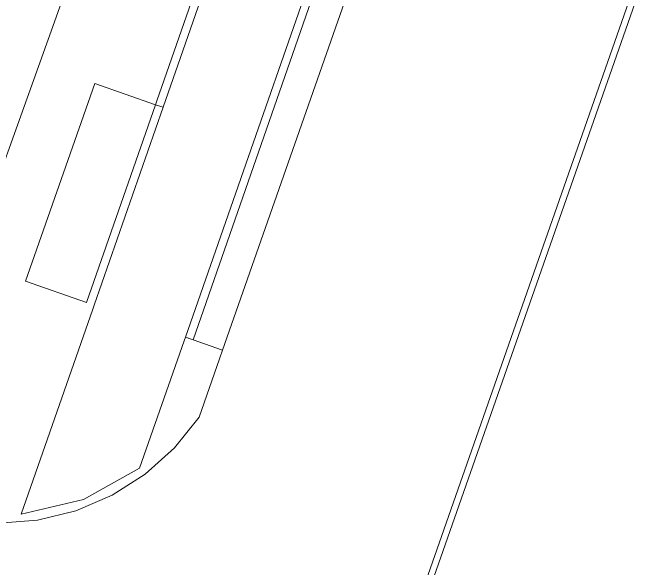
# Model space of a CAD drawing. Header units: metres. Extents: x 105146 to 106170, y 111783 to 118163.
# Drawn here: x 105891.99 to 105907.91, y 114654.69 to 114668.46 of the extents above; entities that cross this region are included whole.
import ezdxf

# ---------------------------------------------------------------- set-up
doc = ezdxf.new("R2010")
doc.units = ezdxf.units.M
doc.layers.add('20-EP-ZONA-DURA', color=253, linetype='CONTINUOUS', lineweight=13)
doc.layers.add('20-EP-ZONA-VERDE', color=84, linetype='CONTINUOUS', lineweight=13)

msp = doc.modelspace()

# ---------------------------------------------------------------- linework, layer by layer
at = {"layer": '20-EP-ZONA-DURA'}
for points in [[(105876.4239, 114580.6874), (105911.3919, 114680.4896), (105912.0317, 114682.3162), (105912.6711, 114684.1431), (105913.3092, 114685.9707), (105913.9455, 114687.7987), (105914.5794, 114689.6278), (105915.2103, 114691.4579), (105915.8374, 114693.2895), (105916.4606, 114695.1224), (105917.0785, 114696.9572), (105917.6913, 114698.7938), (105918.276, 114700.5664), (105918.4181, 114700.5181), (105918.5601, 114700.4698), (105918.5077, 114700.3208), (105918.0812, 114699.1033), (105876.1418, 114579.4593)], [(105889.2531, 114657.7255), (105894.4305, 114672.1783)], [(105897.2777, 114671.1901), (105895.5699, 114666.2787), (105895.5367, 114666.1843), (105895.5367, 114666.1843), (105894.0263, 114666.7121), (105892.3115, 114661.8029), (105893.8217, 114661.2753), (105895.5367, 114666.1843), (105895.7233, 114666.1233), (105895.7269, 114666.1221), (105894.0103, 114661.209), (105893.9775, 114661.1151), (105892.1991, 114656.0251), (105893.7485, 114656.3917), (105895.1399, 114657.1659), (105896.2431, 114660.3235), (105896.2765, 114660.4185), (105896.3708, 114660.3857), (105896.4653, 114660.3527), (105897.2, 114660.0959), (105897.1249, 114659.8813), (105896.6175, 114658.4333), (105896.0057, 114657.672), (105895.2784, 114657.0202), (105894.455, 114656.495), (105893.5573, 114656.1103), (105892.6091, 114655.8763), (105891.6355, 114655.7993)]]:
    msp.add_lwpolyline(points, dxfattribs=at)
at = {"layer": '20-EP-ZONA-VERDE'}
for points in [[(105898.5545, 114674.2595), (105898.4355, 114673.9043), (105895.7233, 114666.1233), (105895.5367, 114666.1843), (105895.5699, 114666.2787), (105897.2777, 114671.1901), (105897.3106, 114671.2849), (105897.4422, 114671.6624), (105897.574, 114672.0403), (105897.7056, 114672.4179), (105897.8372, 114672.7957), (105897.9689, 114673.1733), (105898.1006, 114673.5511), (105898.2322, 114673.9287), (105898.2467, 114673.9703), (105898.308, 114674.1476), (105898.3639, 114674.3065), (105898.3599, 114674.3079), (105898.3659, 114674.3261), (105898.5545, 114674.2595)], [(105900.8225, 114673.4593), (105901.0073, 114673.3941), (105900.8893, 114673.0447), (105896.4653, 114660.3527), (105896.2765, 114660.4185), (105900.7005, 114673.1107), (105900.8185, 114673.4607), (105900.8225, 114673.4593)], [(105901.7655, 114673.1265), (105901.6993, 114672.9378), (105901.0697, 114671.1401), (105897.2003, 114660.0967), (105896.4653, 114660.3527), (105900.8893, 114673.0447), (105901.0073, 114673.3941), (105901.7655, 114673.1265)], [(105895.5367, 114666.1843), (105893.8217, 114661.2753), (105892.3115, 114661.8029), (105894.0263, 114666.7121), (105895.5367, 114666.1843)]]:
    msp.add_lwpolyline(points, close=True, dxfattribs=at)

doc.saveas('drawing.dxf')
